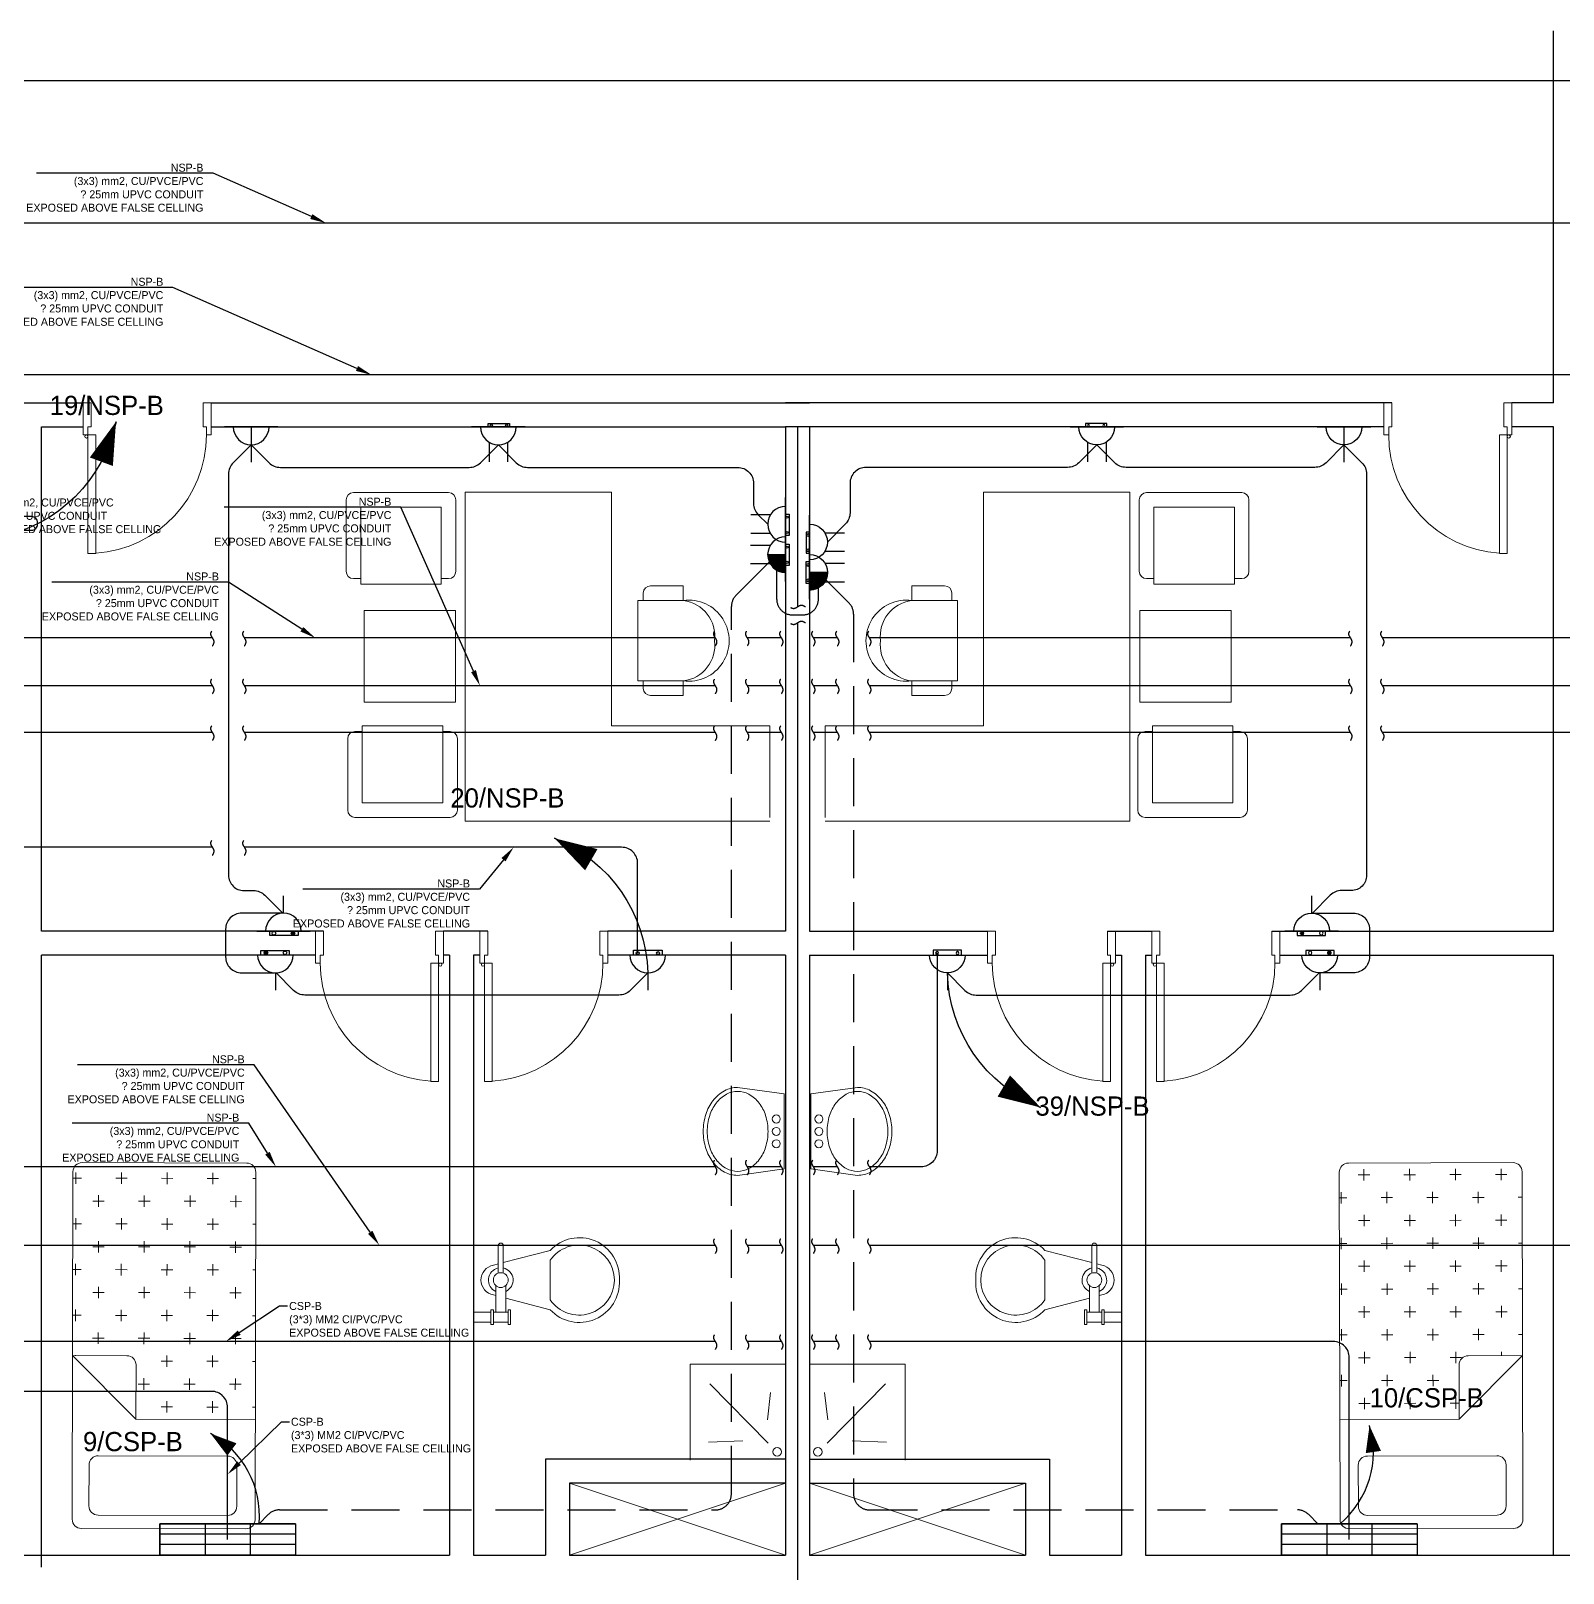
# Model space of a CAD drawing. Extents: x -1451 to 148, y -12854 to 856.
# Drawn here: x 65.41 to 74.99, y 367.76 to 377.4 of the extents above; entities that cross this region are included whole.
import ezdxf
from ezdxf import colors
from ezdxf.entities.mleader import LeaderData, LeaderLine
from ezdxf.enums import TextEntityAlignment as Align
from ezdxf.math import Vec2, Vec3

# ---------------------------------------------------------------- set-up
doc = ezdxf.new("R2010")
doc.units = 0
doc.header["$LTSCALE"] = 0.15
doc.linetypes.add('HIDDEN', pattern=[0.375, 0.25, -0.125])
doc.linetypes.add('HIDDEN-Z', pattern=[3, 2, -1])
doc.layers.get('0').update_dxf_attribs({"color": 252})
for name, color, linetype in [('0 BDH', 252, 'Continuous'), ('0 DISCON', 252, 'Continuous'), ('0 NORMAL WIRING', 252, 'Continuous'), ('0 sockets', 252, 'Continuous'), ('0 TEXTT', 4, 'Continuous'), ('0 UPS WIRING', 252, 'Continuous'), ('0 WIRING 3', 4, 'Continuous'), ('AUTOINCR', 7, 'Continuous'), ('bound', 252, 'Continuous'), ('E-SOCK', 2, 'Continuous'), ('TEXT', 3, 'Continuous'), ('WIRING', 4, 'Continuous')]:
    doc.layers.add(name, color=color, linetype=linetype)
for name, color, linetype, lineweight in [('anal', 252, 'Continuous', 20), ('DOOR', 252, 'Continuous', 20), ('FIXT', 252, 'Continuous', 9), ('FUR', 252, 'Continuous', 9), ('sofa', 252, 'Continuous', 9), ('wall', 252, 'Continuous', 30), ('WC', 252, 'Continuous', 9)]:
    doc.layers.add(name, color=color, linetype=linetype, lineweight=lineweight)
doc.styles.add('SDC-TEXT-ARB', font='sdc-arb.shx')

# ---------------------------------------------------------------- blocks, each defined once
blk = doc.blocks.new('A$C48FC3568')
at = {"layer": 'FUR'}
h = blk.add_hatch(dxfattribs=at)
h.set_pattern_fill('CROSS', color=256, scale=0.5, style=0)
h.set_pattern_definition([(0, (-34.60875, 58.23435), (0.125, -0.125), [0.0625, -0.1875]), (270, (-34.5775, 58.2656), (-0.125, -0.125), [0.0625, -0.1875])])
h.paths.add_polyline_path([(1.0549, 0.7028), (1.0549, 1), (0.05, 1, 0.414214), (0, 0.95), (0, 0.05, 0.414214), (0.05, 0), (1.402, 0), (1.402, 0.6528), (1.1049, 0.6528, -0.414214)])
for p, q in [((0, 0.95), (0, 0.05)), ((1.95, 1), (0.05, 1)), ((1.402, 0.6528), (1.0549, 1)), ((1.0549, 1), (1.0549, 0.7028)), ((2, 0.05), (2, 0.95)), ((1.6023, 0.8585), (1.6023, 0.15)), ((1.877, 0.9085), (1.6523, 0.9085)), ((1.927, 0.15), (1.927, 0.8585)), ((1.402, 0.6528), (1.1049, 0.6528)), ((1.402, 0), (1.402, 0.6528)), ((1.6523, 0.1), (1.877, 0.1)), ((0.05, 0), (1.95, 0))]:
    blk.add_line(p, q, dxfattribs=at)
for centre, start, end in [((0.05, 0.95), 90, 180), ((1.95, 0.95), 360, 90), ((1.6523, 0.8585), 90, 180), ((1.877, 0.8585), 360, 90), ((1.1049, 0.7028), 180, 270), ((1.6523, 0.15), 180, 270), ((1.877, 0.15), 270, 0), ((0.05, 0.05), 180, 270), ((1.95, 0.05), 270, 360)]:
    blk.add_arc(centre, 0.05, start, end, dxfattribs=at)
blk = doc.blocks.new('ARCH')
at = {"layer": 'anal'}
for p, q in [((70.125, 368.325), (68.775, 367.875)), ((70.125, 367.875), (68.775, 368.325)), ((70.125, 368.325), (68.775, 367.875)), ((70.125, 367.875), (68.775, 368.325)), ((70.275, 367.875), (71.625, 368.325)), ((70.275, 368.325), (71.625, 367.875)), ((70.275, 367.875), (71.625, 368.325)), ((70.275, 368.325), (71.625, 367.875))]:
    blk.add_line(p, q, dxfattribs=at)
at = {"layer": 'bound', "color": 2}
blk.add_lwpolyline([(91.9019, 377.3479), (94.4258, 377.3479), (94.4258, 312.7217), (-14.9939, 312.7217), (-14.9939, 377.0896), (94.6391, 377.0896)], dxfattribs=at)
at = {"layer": 'DOOR'}
for points in [[(65.7648, 374.875), (65.7348, 374.875), (65.7348, 375.075), (65.7848, 375.075), (65.7848, 374.925), (65.7648, 374.925)], [(66.5048, 374.875), (66.5348, 374.875), (66.5348, 375.075), (66.4848, 375.075), (66.4848, 374.925), (66.5048, 374.925)], [(73.8952, 374.875), (73.8652, 374.875), (73.8652, 375.075), (73.9152, 375.075), (73.9152, 374.925), (73.8952, 374.925)], [(74.6352, 374.875), (74.6652, 374.875), (74.6652, 375.075), (74.6152, 375.075), (74.6152, 374.925), (74.6352, 374.925)], [(65.7648, 374.875), (65.7648, 374.135), (65.8129, 374.135), (65.8129, 374.875)], [(74.6352, 374.875), (74.6352, 374.135), (74.5871, 374.135), (74.5871, 374.875)], [(67.2165, 371.575), (67.1865, 371.575), (67.1865, 371.775), (67.2365, 371.775), (67.2365, 371.625), (67.2165, 371.625)], [(67.9565, 371.575), (67.9865, 371.575), (67.9865, 371.775), (67.9365, 371.775), (67.9365, 371.625), (67.9565, 371.625)], [(68.2435, 371.575), (68.2135, 371.575), (68.2135, 371.775), (68.2635, 371.775), (68.2635, 371.625), (68.2435, 371.625)], [(68.9835, 371.575), (69.0135, 371.575), (69.0135, 371.775), (68.9635, 371.775), (68.9635, 371.625), (68.9835, 371.625)], [(71.4165, 371.575), (71.3865, 371.575), (71.3865, 371.775), (71.4365, 371.775), (71.4365, 371.625), (71.4165, 371.625)], [(72.1565, 371.575), (72.1865, 371.575), (72.1865, 371.775), (72.1365, 371.775), (72.1365, 371.625), (72.1565, 371.625)], [(72.4435, 371.575), (72.4135, 371.575), (72.4135, 371.775), (72.4635, 371.775), (72.4635, 371.625), (72.4435, 371.625)], [(73.1835, 371.575), (73.2135, 371.575), (73.2135, 371.775), (73.1635, 371.775), (73.1635, 371.625), (73.1835, 371.625)], [(67.9565, 371.575), (67.9565, 370.835), (67.9085, 370.835), (67.9085, 371.575)], [(68.2435, 371.575), (68.2435, 370.835), (68.2915, 370.835), (68.2915, 371.575)], [(72.1565, 371.575), (72.1565, 370.835), (72.1085, 370.835), (72.1085, 371.575)], [(72.4435, 371.575), (72.4435, 370.835), (72.4915, 370.835), (72.4915, 371.575)]]:
    blk.add_lwpolyline(points, close=True, dxfattribs=at)
for centre in [(65.7548, 374.865), (74.6452, 374.865), (67.9665, 371.565), (68.2335, 371.565), (72.1665, 371.565), (72.4335, 371.565)]:
    blk.add_circle(centre, 0.01, dxfattribs=at)
for centre, start, end in [((65.7648, 374.875), 273.72312, 0), ((74.6352, 374.875), 180, 266.27688), ((67.9565, 371.575), 180, 266.27688), ((68.2435, 371.575), 273.72312, 0), ((72.1565, 371.575), 180, 266.27688), ((72.4435, 371.575), 273.72312, 0)]:
    blk.add_arc(centre, 0.74, start, end, dxfattribs=at)
at = {"layer": 'FIXT'}
for p, q in [((69.8256, 370.798), (70.1165, 370.7569)), ((70.1165, 370.2891), (70.1165, 370.7569)), ((70.5744, 370.798), (70.2835, 370.7569)), ((70.2835, 370.2891), (70.2835, 370.7569)), ((69.8256, 370.248), (70.1165, 370.2891)), ((70.5744, 370.248), (70.2835, 370.2891))]:
    blk.add_line(p, q, dxfattribs=at)
for centre in [(70.0668, 370.6004), (70.3332, 370.6004), (70.0668, 370.523), (70.0668, 370.4457), (70.3332, 370.523), (70.3332, 370.4457)]:
    blk.add_circle(centre, 0.025, dxfattribs=at)
for centre, radius, start, end in [((69.8529, 370.5771), 0.2279, 118.61302, 142.7902), ((69.8529, 370.5771), 0.2029, 118.61302, 142.7902), ((69.8256, 370.6273), 0.1707, 90, 118.61302), ((69.8256, 370.6273), 0.1457, 90, 118.61302), ((69.8256, 370.6273), 0.1457, 61.38698, 90), ((69.7982, 370.5771), 0.2029, 37.2098, 61.38698), ((70.6018, 370.5771), 0.2029, 118.61302, 142.7902), ((70.5744, 370.6273), 0.1457, 90, 118.61302), ((70.5744, 370.6273), 0.1707, 61.38698, 90), ((70.5744, 370.6273), 0.1457, 61.38698, 90), ((70.5471, 370.5771), 0.2029, 37.2098, 61.38698), ((70.5471, 370.5771), 0.2279, 37.2098, 61.38698), ((69.896, 370.5444), 0.282, 142.7902, 162.54076), ((69.896, 370.5444), 0.257, 142.7902, 162.54076), ((69.7551, 370.5444), 0.257, 17.45924, 37.2098), ((70.6449, 370.5444), 0.257, 142.7902, 162.54076), ((70.504, 370.5444), 0.257, 17.45924, 37.2098), ((70.504, 370.5444), 0.282, 17.45924, 37.2098), ((69.9639, 370.523), 0.3532, 162.54076, 180), ((69.9639, 370.523), 0.3282, 162.54076, 180), ((69.6872, 370.523), 0.3282, 360, 17.45924), ((70.7128, 370.523), 0.3282, 162.54076, 180), ((70.4361, 370.523), 0.3282, 0, 17.45924), ((70.4361, 370.523), 0.3532, 360, 17.45924), ((69.9639, 370.523), 0.3532, 180, 197.45924), ((69.9639, 370.523), 0.3282, 180, 197.45924), ((69.6872, 370.523), 0.3282, 342.54076, 0), ((70.7128, 370.523), 0.3282, 180, 197.45924), ((70.4361, 370.523), 0.3282, 342.54076, 360), ((70.4361, 370.523), 0.3532, 342.54076, 0), ((69.896, 370.5017), 0.282, 197.45924, 217.2098), ((69.896, 370.5017), 0.257, 197.45924, 217.2098), ((69.7551, 370.5017), 0.257, 322.7902, 342.54076), ((70.6449, 370.5017), 0.257, 197.45924, 217.2098), ((70.504, 370.5017), 0.257, 322.7902, 342.54076), ((70.504, 370.5017), 0.282, 322.7902, 342.54076), ((69.8529, 370.469), 0.2279, 217.2098, 241.38698), ((69.8529, 370.469), 0.2029, 217.2098, 241.38698), ((69.8256, 370.4188), 0.1457, 241.38698, 270), ((69.8256, 370.4188), 0.1457, 270, 298.61302), ((69.7982, 370.469), 0.2029, 298.61302, 322.7902), ((70.6018, 370.469), 0.2029, 217.2098, 241.38698), ((70.5744, 370.4188), 0.1457, 241.38698, 270), ((70.5744, 370.4188), 0.1457, 270, 298.61302), ((70.5471, 370.469), 0.2029, 298.61302, 322.7902), ((70.5471, 370.469), 0.2279, 298.61302, 322.7902), ((69.8256, 370.4188), 0.1707, 241.38698, 270), ((70.5744, 370.4188), 0.1707, 270, 298.61302)]:
    blk.add_arc(centre, radius, start, end, dxfattribs=at)
at = {"layer": 'FUR'}
for p, q in [((67.7212, 374.5142), (67.4241, 374.5142)), ((67.7212, 374.5142), (68.0184, 374.5142)), ((68.1226, 372.4608), (68.1226, 374.518)), ((68.1226, 374.518), (69.0369, 374.518)), ((69.0369, 373.0562), (69.0369, 374.518)), ((71.3631, 373.0562), (71.3631, 374.518)), ((72.2774, 374.518), (71.3631, 374.518)), ((72.2774, 372.4608), (72.2774, 374.518)), ((72.6788, 374.5142), (72.3816, 374.5142)), ((72.6788, 374.5142), (72.9759, 374.5142)), ((67.3784, 374.4685), (67.3784, 374.0227)), ((67.4698, 374.4227), (67.4698, 373.9427)), ((67.7212, 374.4227), (67.4698, 374.4227)), ((67.7212, 374.4227), (67.9727, 374.4227)), ((67.9727, 374.4227), (67.9727, 373.9427)), ((68.0641, 374.4685), (68.0641, 374.0227)), ((72.3359, 374.4685), (72.3359, 374.0227)), ((72.6788, 374.4227), (72.4273, 374.4227)), ((72.4273, 374.4227), (72.4273, 373.9427)), ((72.6788, 374.4227), (72.9302, 374.4227)), ((72.9302, 374.4227), (72.9302, 373.9427)), ((73.0216, 374.4685), (73.0216, 374.0227)), ((67.4698, 373.977), (67.4241, 373.977)), ((67.7212, 373.9427), (67.4698, 373.9427)), ((67.7212, 373.9427), (67.9727, 373.9427)), ((67.9727, 373.977), (68.0184, 373.977)), ((72.4273, 373.977), (72.3816, 373.977)), ((72.6788, 373.9427), (72.4273, 373.9427)), ((72.6788, 373.9427), (72.9302, 373.9427)), ((72.9302, 373.977), (72.9759, 373.977)), ((69.4856, 373.8406), (69.2013, 373.8406)), ((69.2013, 373.5892), (69.2013, 373.8406)), ((69.2355, 373.8406), (69.2355, 373.8863)), ((69.4856, 373.932), (69.2813, 373.932)), ((69.4856, 373.932), (69.4856, 373.8406)), ((70.9144, 373.932), (70.9144, 373.8406)), ((70.9144, 373.932), (71.1187, 373.932)), ((70.9144, 373.8406), (71.1987, 373.8406)), ((71.1645, 373.8406), (71.1645, 373.8863)), ((71.1987, 373.5892), (71.1987, 373.8406)), ((67.4902, 373.7774), (67.4902, 373.206)), ((67.4902, 373.7774), (68.0616, 373.7774)), ((68.0616, 373.7774), (68.0616, 373.206)), ((72.3384, 373.7774), (72.3384, 373.206)), ((72.9098, 373.7774), (72.3384, 373.7774)), ((72.9098, 373.7774), (72.9098, 373.206)), ((69.2013, 373.5892), (69.2013, 373.3377)), ((71.1987, 373.5892), (71.1987, 373.3377)), ((69.4856, 373.3377), (69.2013, 373.3377)), ((69.2355, 373.3377), (69.2355, 373.292)), ((69.4856, 373.3377), (69.4856, 373.2463)), ((70.9144, 373.3377), (71.1987, 373.3377)), ((70.9144, 373.3377), (70.9144, 373.2463)), ((71.1645, 373.3377), (71.1645, 373.292)), ((67.4902, 373.206), (68.0616, 373.206)), ((69.4856, 373.2463), (69.2813, 373.2463)), ((70.9144, 373.2463), (71.1187, 373.2463)), ((72.9098, 373.206), (72.3384, 373.206)), ((67.388, 372.5305), (67.388, 372.9762)), ((67.4794, 373.0219), (67.4337, 373.0219)), ((67.7308, 373.0562), (67.4794, 373.0562)), ((67.4794, 372.5762), (67.4794, 373.0562)), ((67.7308, 373.0562), (67.9823, 373.0562)), ((67.9823, 372.5762), (67.9823, 373.0562)), ((67.9823, 373.0219), (68.028, 373.0219)), ((68.0737, 372.5305), (68.0737, 372.9762)), ((69.0369, 373.0562), (70.0272, 373.0562)), ((70.0272, 372.4847), (70.0272, 373.0562)), ((71.3631, 373.0562), (70.3728, 373.0562)), ((70.3728, 372.4847), (70.3728, 373.0562)), ((72.3263, 372.5305), (72.3263, 372.9762)), ((72.4177, 373.0219), (72.372, 373.0219)), ((72.6692, 373.0562), (72.4177, 373.0562)), ((72.4177, 372.5762), (72.4177, 373.0562)), ((72.6692, 373.0562), (72.9206, 373.0562)), ((72.9206, 372.5762), (72.9206, 373.0562)), ((72.9206, 373.0219), (72.9663, 373.0219)), ((73.012, 372.5305), (73.012, 372.9762)), ((67.7308, 372.5762), (67.4794, 372.5762)), ((67.7308, 372.5762), (67.9823, 372.5762)), ((72.6692, 372.5762), (72.4177, 372.5762)), ((72.6692, 372.5762), (72.9206, 372.5762)), ((67.7308, 372.4847), (67.4337, 372.4847)), ((67.7308, 372.4847), (68.028, 372.4847)), ((70.0272, 372.4608), (68.1226, 372.4608)), ((70.3728, 372.4608), (72.2774, 372.4608)), ((72.6692, 372.4847), (72.372, 372.4847)), ((72.6692, 372.4847), (72.9663, 372.4847))]:
    blk.add_line(p, q, dxfattribs=at)
for centre, radius, start, end in [((67.4241, 374.4685), 0.0457, 90, 180), ((68.0184, 374.4685), 0.0457, 0, 90), ((72.3816, 374.4685), 0.0457, 90, 180), ((72.9759, 374.4685), 0.0457, 360, 90), ((67.4241, 374.0227), 0.0457, 180, 270), ((68.0184, 374.0227), 0.0457, 270, 0), ((72.3816, 374.0227), 0.0457, 180, 270), ((72.9759, 374.0227), 0.0457, 270, 360), ((69.2813, 373.8863), 0.0457, 90, 180), ((69.519, 373.5892), 0.2536, 262.43339, 97.56661), ((69.4577, 373.6171), 0.2253, 352.88231, 82.88231), ((70.881, 373.5892), 0.2536, 82.43339, 277.56661), ((70.9423, 373.6171), 0.2253, 97.11769, 187.11769), ((71.1187, 373.8863), 0.0457, 360, 90), ((69.4577, 373.5612), 0.2253, 277.11769, 7.11769), ((70.9423, 373.5612), 0.2253, 172.88231, 262.88231), ((69.2813, 373.292), 0.0457, 180, 270), ((71.1187, 373.292), 0.0457, 270, 360), ((67.4337, 372.9762), 0.0457, 90, 180), ((68.028, 372.9762), 0.0457, 360, 90), ((72.372, 372.9762), 0.0457, 90, 180), ((72.9663, 372.9762), 0.0457, 0, 90), ((67.4337, 372.5305), 0.0457, 180, 270), ((68.028, 372.5305), 0.0457, 270, 360), ((72.372, 372.5305), 0.0457, 180, 270), ((72.9663, 372.5305), 0.0457, 270, 0)]:
    blk.add_arc(centre, radius, start, end, dxfattribs=at)
at = {"layer": 'sofa'}
for p, q in [((69.5284, 369.0689), (70.1268, 369.0689)), ((69.5284, 368.4689), (69.5284, 369.0689)), ((70.8716, 369.0689), (70.2732, 369.0689)), ((70.8716, 368.4689), (70.8716, 369.0689)), ((70.0156, 368.574), (69.6512, 368.9459)), ((70.3844, 368.574), (70.7488, 368.9459)), ((70.0117, 368.7197), (70.0309, 368.8922)), ((70.3883, 368.7197), (70.3691, 368.8922)), ((69.6435, 368.5817), (69.8583, 368.5893)), ((70.7565, 368.5817), (70.5417, 368.5893))]:
    blk.add_line(p, q, dxfattribs=at)
for centre in [(70.0731, 368.5203), (70.3269, 368.5203)]:
    blk.add_circle(centre, 0.0268, dxfattribs=at)
at = {"layer": 'wall'}
for p, q in [((74.925, 375.075), (74.925, 377.4)), ((65.325, 375.075), (65.7348, 375.075)), ((66.5348, 375.075), (70.275, 375.075)), ((73.9152, 375.075), (70.125, 375.075)), ((74.925, 375.075), (74.6652, 375.075)), ((65.475, 374.925), (65.7348, 374.925)), ((65.475, 371.775), (65.475, 374.925)), ((66.5348, 374.925), (70.125, 374.925)), ((70.125, 374.925), (70.125, 371.775)), ((70.125, 374.925), (70.125, 371.775)), ((70.275, 374.925), (70.275, 371.775)), ((70.275, 374.925), (70.275, 371.775)), ((73.8652, 374.925), (70.275, 374.925)), ((74.925, 374.925), (74.6652, 374.925)), ((74.925, 371.775), (74.925, 374.925)), ((67.2365, 371.775), (65.475, 371.775)), ((68.2635, 371.775), (67.9865, 371.775)), ((70.125, 371.775), (69.0135, 371.775)), ((70.275, 371.775), (71.3865, 371.775)), ((72.1365, 371.775), (72.4135, 371.775)), ((73.1635, 371.775), (74.925, 371.775)), ((67.1865, 371.625), (65.475, 371.625)), ((65.475, 367.8), (65.475, 371.625)), ((68.025, 371.625), (67.9865, 371.625)), ((68.025, 371.625), (68.025, 367.875)), ((68.2135, 371.625), (68.175, 371.625)), ((68.175, 371.625), (68.175, 367.875)), ((70.125, 371.625), (69.0135, 371.625)), ((69.5835, 371.625), (69.5635, 371.625)), ((70.125, 371.625), (70.125, 368.475)), ((70.125, 371.625), (70.125, 367.875)), ((70.275, 371.625), (70.275, 368.475)), ((70.275, 371.625), (71.3865, 371.625)), ((70.275, 371.625), (70.275, 367.875)), ((70.8165, 371.625), (70.8365, 371.625)), ((72.1865, 371.625), (72.225, 371.625)), ((72.225, 371.625), (72.225, 367.875)), ((72.375, 371.625), (72.4135, 371.625)), ((72.375, 371.625), (72.375, 367.875)), ((73.2135, 371.625), (74.925, 371.625)), ((74.925, 367.875), (74.925, 371.625)), ((70.125, 368.475), (68.625, 368.475)), ((68.625, 368.475), (68.625, 367.875)), ((70.275, 368.475), (71.775, 368.475)), ((71.775, 368.475), (71.775, 367.875)), ((70.125, 368.325), (68.775, 368.325)), ((68.775, 368.325), (68.775, 367.875)), ((70.125, 368.325), (70.125, 367.875)), ((70.275, 368.325), (71.625, 368.325)), ((71.625, 368.325), (71.625, 367.875)), ((65.25, 367.875), (68.025, 367.875)), ((68.175, 367.875), (68.625, 367.875)), ((68.775, 367.875), (70.125, 367.875)), ((70.275, 367.875), (71.625, 367.875)), ((71.775, 367.875), (72.225, 367.875)), ((72.375, 367.875), (77.35, 367.875))]:
    blk.add_line(p, q, dxfattribs=at)
at = {"layer": 'WC'}
for p, q in [((68.3294, 369.6371), (68.3294, 369.81)), ((68.3603, 369.81), (68.3603, 369.6371)), ((72.0397, 369.81), (72.0397, 369.6371)), ((72.0706, 369.6371), (72.0706, 369.81)), ((68.2985, 369.6865), (68.3297, 369.6946)), ((68.3606, 369.7027), (68.6538, 369.7792)), ((68.6538, 369.7174), (68.6538, 369.4703)), ((72.0394, 369.7027), (71.7462, 369.7792)), ((71.7462, 369.7174), (71.7462, 369.4703)), ((72.1015, 369.6865), (72.0703, 369.6946)), ((68.314, 369.5597), (68.314, 369.3931)), ((68.3758, 369.3931), (68.3758, 369.5593)), ((72.0242, 369.3931), (72.0242, 369.5593)), ((72.086, 369.5597), (72.086, 369.3931)), ((68.2831, 369.4085), (68.2985, 369.4085)), ((68.2831, 369.3158), (68.2831, 369.4085)), ((68.2985, 369.5012), (68.3144, 369.497)), ((68.2985, 369.4085), (68.2985, 369.3158)), ((68.3756, 369.4811), (68.6538, 369.4085)), ((68.3912, 369.3158), (68.3912, 369.4085)), ((68.3912, 369.4085), (68.4067, 369.4085)), ((68.4067, 369.4085), (68.4067, 369.3158)), ((72.0244, 369.4811), (71.7462, 369.4085)), ((72.0088, 369.4085), (71.9933, 369.4085)), ((71.9933, 369.4085), (71.9933, 369.3158)), ((72.0088, 369.3158), (72.0088, 369.4085)), ((72.1015, 369.5012), (72.0856, 369.497)), ((72.1015, 369.4085), (72.1015, 369.3158)), ((72.1169, 369.4085), (72.1015, 369.4085)), ((72.1169, 369.3158), (72.1169, 369.4085)), ((68.175, 369.3931), (68.2831, 369.3931)), ((68.2831, 369.3313), (68.175, 369.3313)), ((68.2985, 369.3158), (68.2831, 369.3158)), ((68.2985, 369.3931), (68.3912, 369.3931)), ((68.3912, 369.3313), (68.2985, 369.3313)), ((68.4067, 369.3158), (68.3912, 369.3158)), ((71.9933, 369.3158), (72.0088, 369.3158)), ((72.1015, 369.3931), (72.0088, 369.3931)), ((72.0088, 369.3313), (72.1015, 369.3313)), ((72.1015, 369.3158), (72.1169, 369.3158)), ((72.225, 369.3931), (72.1169, 369.3931)), ((72.1169, 369.3313), (72.225, 369.3313))]:
    blk.add_line(p, q, dxfattribs=at)
for centre in [(68.3449, 369.5938), (72.0551, 369.5938)]:
    blk.add_circle(centre, 0.0463, dxfattribs=at)
for centre, radius, start, end in [((68.3449, 369.81), 0.0154, 360, 180), ((68.8366, 369.6086), 0.25, 356.62, 136.9828), ((68.8352, 369.5927), 0.2201, 0.3, 145.4946), ((71.5634, 369.6086), 0.25, 43.0172, 183.38), ((71.5648, 369.5927), 0.2201, 34.5054, 179.7), ((72.0551, 369.81), 0.0154, 0, 180), ((68.3155, 369.5938), 0.0942, 100.3889, 259.61114), ((68.3449, 369.5938), 0.0772, 101.423, 247.14953), ((68.3449, 369.5938), 0.0772, 293.4137, 78.1237), ((72.0551, 369.5938), 0.0772, 101.8763, 246.5863), ((72.0551, 369.5938), 0.0772, 292.85047, 78.577), ((72.0845, 369.5938), 0.0942, 280.38886, 79.6111), ((68.8366, 369.5791), 0.25, 223.01722, 3.38), ((68.8352, 369.595), 0.2201, 214.50543, 359.7), ((71.5634, 369.5791), 0.25, 176.62, 316.98278), ((71.5648, 369.595), 0.2201, 180.3, 325.49457)]:
    blk.add_arc(centre, radius, start, end, dxfattribs=at)
at = {"layer": 'FUR', "extrusion": (0, 0, -1), "xscale": 1.142857142856969, "yscale": 1.142857142856969, "zscale": -1.142857142857, "rotation": 270.1259017659578}
blk.add_blockref('A$C48FC3568', (-66.8139, 370.3252), dxfattribs=at)
at = {"layer": 'FUR', "xscale": 1.142857142856969, "yscale": 1.142857142856969, "zscale": 1.142857142856969, "rotation": 270.1259017659578}
blk.add_blockref('A$C48FC3568', (73.5861, 370.3252), dxfattribs=at)
blk = doc.blocks.new('*U293')
at = {"linetype": 'ByBlock'}
h = blk.add_hatch(dxfattribs=at)
h.set_pattern_fill('ANGLE', color=2)
h.set_pattern_definition([(0, (-301.6926, 2.516), (0, 6.985), [5.08, -1.905]), (90, (-301.6926, 2.516), (-6.985, 4e-16), [5.08, -1.905])])
h.paths.add_polyline_path([(87, -25, 1), (127, -25, 1)])
at = {"color": 6, "linetype": 'ByBlock'}
blk.add_lwpolyline([(-154, 0), (164, 0), (164, -52), (-154, -52)], close=True, dxfattribs=at)
for centre in [(-107, -25), (107, -25)]:
    blk.add_circle(centre, 20.1, dxfattribs=at)
at = {"layer": 'E-SOCK'}
for p, q in [((0, 200), (0, 395)), ((-300, 0), (300, 0))]:
    blk.add_line(p, q, dxfattribs=at)
blk.add_arc((0, 0), 200, 0, 180, dxfattribs=at)
blk = doc.blocks.new('s')
at = {"layer": '0 BDH', "linetype": 'ByBlock'}
h = blk.add_hatch(dxfattribs=at)
h.set_pattern_fill('ANGLE', color=2)
h.set_pattern_definition([(0, (-147.759, -393.318), (0, 6.985), [5.08, -1.905]), (90, (-147.759, -393.318), (-6.985, 4e-16), [5.08, -1.905])])
h.paths.add_polyline_path([(0.0729, 0.0022, 1), (0.0545, 0.0022, 1)])
at = {"layer": '0 BDH', "color": 6, "linetype": 'ByBlock'}
blk.add_lwpolyline([(-0.0887, 0.015), (0.0887, 0.015), (0.0887, -0.015), (-0.0887, -0.015)], close=True, dxfattribs=at)
for centre in [(-0.0637, 0.0022), (0.0637, 0.0022)]:
    blk.add_circle(centre, 0.00918, dxfattribs=at)
blk = doc.blocks.new('WATHERPROOF SOCKER S.PH')
at = {"layer": 'E-SOCK', "color": 6}
for p, q in [((0, 0.1114), (0, 0.2201)), ((-0.1671, 0), (0.1671, 0))]:
    blk.add_line(p, q, dxfattribs=at)
blk.add_arc((0, 0), 0.1114, 0, 180, dxfattribs=at)
at = {"layer": '0 BDH', "color": 6, "linetype": 'ByBlock'}
blk.add_blockref('s', (-0.0007, -0.0144), dxfattribs=at)
blk = doc.blocks.new('*U278')
at = {"layer": 'E-SOCK'}
for p, q in [((-0.077, -0.021), (-0.077, 0.142)), ((0.077, -0.021), (0.077, 0.142)), ((-0.223, -0.149), (0.223, -0.149))]:
    blk.add_line(p, q, dxfattribs=at)
blk.add_arc((0, -0.149), 0.149, 0, 180, dxfattribs=at)
at = {"layer": '0 BDH', "color": 6, "linetype": 'ByBlock'}
blk.add_blockref('s', (-0.005, -0.163), dxfattribs=at)
blk = doc.blocks.new('*U282')
at = {"layer": 'E-SOCK'}
h = blk.add_hatch(color=256, dxfattribs=at)
h.dxf.hatch_style = 1
h.paths.add_polyline_path([(0, 0.074, 0.414214), (-0.149, -0.074), (0, -0.074)])
for p, q in [((-0.077, 0.053), (-0.077, 0.217)), ((0.077, 0.053), (0.077, 0.217)), ((-0.223, -0.074), (0.223, -0.074))]:
    blk.add_line(p, q, dxfattribs=at)
blk.add_lwpolyline([(0, 0.074), (0, -0.074)], dxfattribs=at)
blk.add_arc((0, -0.074), 0.149, 0, 180, dxfattribs=at)
at = {"layer": '0 BDH', "color": 6, "linetype": 'ByBlock'}
blk.add_blockref('s', (-0.001, -0.089), dxfattribs=at)
blk = doc.blocks.new('BHU')
at = {"layer": '0 UPS WIRING', "linetype": 'ByBlock'}
h = blk.add_hatch(dxfattribs=at)
h.set_pattern_fill('ANGLE', color=2)
h.set_pattern_definition([(0, (-191.761, -360.1), (0, 6.985), [5.08, -1.905]), (90, (-191.761, -360.1), (-6.985, 4e-16), [5.08, -1.905])])
h.paths.add_polyline_path([(-0.4237, 0), (-0.4237, -0.0656), (-0.1412, -0.0656), (-0.1412, 0)])
h.paths.add_polyline_path([(0.1412, 0), (0.1412, -0.0656), (0.4237, -0.0656), (0.4237, 0)])
h.paths.add_polyline_path([(-0.1412, -0.1311), (-0.1412, -0.1967), (0.1412, -0.1967), (0.1412, -0.1311)])
at = {"layer": '0 UPS WIRING', "color": 2, "linetype": 'ByBlock'}
for p, q in [((-0.4237, -0.1967), (-0.4237, 0)), ((-0.1412, -0.1967), (-0.1412, 0)), ((0.1412, -0.1967), (0.1412, 0)), ((0.4237, -0.1967), (0.4237, 0)), ((-0.4237, 0), (0.4237, 0)), ((-0.4237, -0.0656), (0.4237, -0.0656)), ((-0.4237, -0.1311), (0.4237, -0.1311)), ((-0.4237, -0.1967), (0.4237, -0.1967))]:
    blk.add_line(p, q, dxfattribs=at)
blk.add_lwpolyline([(-0.4237, 0), (0.4237, 0), (0.4237, -0.1967), (-0.4237, -0.1967)], close=True, dxfattribs=at)
blk = doc.blocks.new('*U64')
at = {"transparency": 33554687}
blk.add_line((-558.4, 70.7), (-626.2, 129.6), dxfattribs=at)
blk.add_lwpolyline([(-626.2, 129.6, 0, 96, 0), (-492.9, 30.1, 96, 96, 0)], format="xyseb", dxfattribs=at)
at = {"ltscale": 0.2, "transparency": 33554687}
blk.add_arc((-214.3, 542.2), 583, 225.05092, 291.56782, dxfattribs=at)
blk = doc.blocks.new('N')
at = {"layer": 'TEXT', "transparency": 33554687, "xscale": -0.0016, "yscale": 0.0016, "zscale": 0.0016, "rotation": 68.01807446485657}
blk.add_blockref('*U64', (0, 0), dxfattribs=at)
blk = doc.blocks.new('EMERGENCY SINGLE SOCKET 16A-250V')
at = {"layer": 'E-SOCK'}
for p, q in [((0, 0, 0), (0, 293, 0)), ((-223, 0, 0), (223, 0, 0))]:
    blk.add_line(p, q, dxfattribs=at)
blk.add_arc((0, 0, 0), 149, 0, 180, dxfattribs=at)
blk = doc.blocks.new('endtick', base_point=(-3267.27, -69559.4))
at = {"layer": 'WIRING', "color": 2, "linetype": 'HIDDEN'}
blk.add_spline([(-3267.27, -69509.4), (-3276.985, -69534.4), (-3267.27, -69559.4), (-3256.425, -69584.4), (-3267.27, -69609.4)], degree=3, dxfattribs=at)
blk = doc.blocks.new('U')
at = {"color": 2, "transparency": 33554687}
blk.add_line((0.2034, 0.5248), (0.1838, 0.6124), dxfattribs=at)
blk.add_lwpolyline([(0.1838, 0.6124, 0, 0.096, 0), (0.2079, 0.4479, 0.096, 0.096, 0)], format="xyseb", dxfattribs=at)
at = {"color": 2, "ltscale": 0.2, "transparency": 33554687}
blk.add_arc((-0.375, 0.4464), 0.583, 310.035, 16.55191, dxfattribs=at)

msp = doc.modelspace()

# ---------------------------------------------------------------- linework, layer by layer
at = {"layer": '0 NORMAL WIRING', "color": 3}
for points in [[(66.7848, 374.8136), (66.6727, 374.7015, 0.198912), (66.6434, 374.6308), (66.6434, 372.1234, 0.414214), (66.7391, 372.0277), (66.7994, 372.0277, -0.198912), (66.8701, 371.9984), (66.9822, 371.8863)], [(66.7848, 374.8136), (66.897, 374.7015, 0.198912), (66.9677, 374.6722), (68.1471, 374.6722, 0.198912), (68.2178, 374.7015), (68.3299, 374.8136)], [(68.3299, 374.8136), (68.442, 374.7015, 0.198912), (68.5128, 374.6722), (69.825, 374.6722, -0.414214), (69.925, 374.5722), (69.925, 374.447, 0.198912), (69.9543, 374.3763), (70.0136, 374.3169)], [(72.0701, 374.8136), (71.958, 374.7015, -0.198912), (71.8872, 374.6722), (70.6278, 374.6722, 0.414214), (70.5278, 374.5722), (70.5278, 374.3884, -0.198912), (70.4985, 374.3177), (70.3864, 374.2056)], [(73.6152, 374.8136), (73.503, 374.7015, -0.198912), (73.4323, 374.6722), (72.2529, 374.6722, -0.198912), (72.1822, 374.7015), (72.0701, 374.8136)], [(73.6152, 374.8136), (73.7273, 374.7015, -0.198912), (73.7566, 374.6308), (73.7566, 372.1234, -0.414214), (73.6609, 372.0277), (73.6006, 372.0277, 0.198912), (73.5299, 371.9984), (73.4178, 371.8863)], [(66.9822, 371.8863), (66.725, 371.8863, 0.414214), (66.625, 371.7863), (66.625, 371.6137, 0.414214), (66.725, 371.5137), (66.9315, 371.5137)], [(73.4178, 371.8863), (73.675, 371.8863, -0.414214), (73.775, 371.7863), (73.775, 371.6137, -0.414214), (73.675, 371.5137), (73.4685, 371.5137)], [(69.2635, 371.5136), (69.1541, 371.4043, -0.198912), (69.0834, 371.375), (67.1209, 371.375, -0.198912), (67.0502, 371.4043), (66.9408, 371.5137)], [(71.1365, 371.5136), (71.2459, 371.4043, 0.198912), (71.3166, 371.375), (73.2791, 371.375, 0.198912), (73.3498, 371.4043), (73.4592, 371.5137)]]:
    msp.add_lwpolyline(points, format="xyb", dxfattribs=at)
at = {"layer": '0 NORMAL WIRING', "color": 2, "linetype": 'HIDDEN-Z'}
msp.add_lwpolyline([(70.0693, 374.0309), (70.0693, 373.85, 0.414214), (70.1693, 373.75), (70.2307, 373.75, 0.414214), (70.3307, 373.85), (70.3307, 373.9195)], format="xyb", dxfattribs=at)
at = {"layer": '0 sockets', "color": 1, "linetype": 'ByBlock'}
for points in [[(77.6277, 376.199), (63.2366, 376.199)], [(66.5434, 373.6064), (65.1736, 373.6064)], [(69.6865, 373.6064), (66.7434, 373.6064)], [(70.1, 373.6064), (69.8865, 373.6064)], [(70.45, 373.6064), (70.3, 373.6064)], [(73.6566, 373.6064), (70.65, 373.6064)], [(75.2985, 373.6064), (73.8566, 373.6064)], [(66.5434, 373.3077), (65.1735, 373.3077)], [(69.6865, 373.3077), (66.7434, 373.3077)], [(70.1, 373.3077), (69.8865, 373.3077)], [(70.45, 373.3077), (70.3, 373.3077)], [(73.6566, 373.3077), (70.65, 373.3077)], [(75.2985, 373.3077), (73.8566, 373.3077)], [(66.5434, 372.2983), (65.1737, 372.2983)], [(69.6865, 370.3014), (65.1737, 370.3014)], [(70.1, 370.3014), (69.8865, 370.3014)], [(70.45, 370.3014), (70.3, 370.3014)], [(69.6865, 369.8105), (65.1737, 369.8105)], [(70.1, 369.8105), (69.8865, 369.8105)], [(70.45, 369.8105), (70.3, 369.8105)], [(75.2985, 369.8105), (70.65, 369.8105)]]:
    msp.add_lwpolyline(points, dxfattribs=at)
for points in [[(78.2928, 375.25), (63.4366, 375.25, 0.414214), (63.3366, 375.15), (63.3366, 375.068)], [(65.341, 374.2799), (65.4129, 374.2799, 0.414214), (65.45, 374.3169), (65.45, 374.3277, 0.414214), (65.4129, 374.3647), (63.3366, 374.3647)], [(69.2005, 371.6372), (69.2005, 372.1983, 0.414214), (69.1005, 372.2983), (66.7434, 372.2983)], [(71.0722, 371.6372), (71.0722, 370.4014, -0.414214), (70.9722, 370.3014), (70.65, 370.3014)]]:
    msp.add_lwpolyline(points, format="xyb", dxfattribs=at)
at = {"layer": '0 sockets', "color": 3}
for points in [[(70.275, 374.925), (70.125, 374.925)], [(70.2, 374.925), (70.2, 373.8)], [(70.2, 373.7), (70.2, 367.2)]]:
    msp.add_lwpolyline(points, dxfattribs=at)
at = {"layer": '0 sockets', "color": 6, "linetype": 'ByBlock'}
for points in [[(66.5434, 373.0154), (65.1734, 373.0154)], [(69.6865, 373.0154), (66.7434, 373.0154)], [(70.1, 373.0154), (69.8865, 373.0154)], [(70.45, 373.0154), (70.3, 373.0154)], [(73.6566, 373.0154), (70.65, 373.0154)], [(75.2985, 373.0154), (73.8566, 373.0154)], [(69.6865, 369.2101), (65.1737, 369.2101)], [(70.1, 369.2101), (69.8865, 369.2101)], [(70.45, 369.2101), (70.3, 369.2101)]]:
    msp.add_lwpolyline(points, dxfattribs=at)
for points in [[(73.6486, 367.9734), (73.6486, 369.1101, 0.414214), (73.5486, 369.2101), (70.65, 369.2101)], [(66.6375, 367.9734), (66.6375, 368.7986, 0.414214), (66.5375, 368.8986), (65.1737, 368.8986)]]:
    msp.add_lwpolyline(points, format="xyb", dxfattribs=at)
at = {"layer": '0 UPS WIRING', "color": 2, "linetype": 'HIDDEN-Z'}
for points in [[(66.8342, 368.0717), (66.8911, 368.1285, -0.198912), (66.9618, 368.1578), (69.6865, 368.1578, 0.414214), (69.7865, 368.2578), (69.7865, 373.8027, -0.198912), (69.8158, 373.8734), (70.0237, 374.0814)], [(70.3763, 373.97), (70.5207, 373.8255, -0.198912), (70.55, 373.7548), (70.55, 368.2578, 0.414214), (70.65, 368.1578), (73.3244, 368.1578, -0.198912), (73.3951, 368.1285), (73.4519, 368.0717)]]:
    msp.add_lwpolyline(points, format="xyb", dxfattribs=at)
for points in [[(66.6375, 367.875), (66.6375, 367.875)], [(73.6486, 367.875), (73.6486, 367.875)]]:
    msp.add_lwpolyline(points, dxfattribs=at)

# ---------------------------------------------------------------- block references
at = {"layer": '0 BDH', "color": 6, "linetype": 'ByBlock'}
for name, p, rotation in [('N', (65.2136, 374.237), 325.0484119385241), ('N', (69.2635, 371.5136), 44.99999999999257), ('N', (71.1365, 371.5136), 225.0000000000055), ('U', (66.8342, 368.0717), 44.99999999999999)]:
    msp.add_blockref(name, p, dxfattribs=dict(at, rotation=rotation))
msp.add_blockref('U', (73.591, 368.0717), dxfattribs=at)
at = {"layer": '0 BDH', "color": 2, "linetype": 'ByBlock', "rotation": 180}
for p in [(66.6375, 367.875), (73.6486, 367.875)]:
    msp.add_blockref('BHU', p, dxfattribs=at)
at = {"layer": '0 DISCON', "color": 6, "linetype": 'ByBlock', "xscale": 0.001, "yscale": 0.001, "zscale": 0.001, "rotation": 270}
for p in [(70.2, 373.8), (70.2, 373.7)]:
    msp.add_blockref('endtick', p, dxfattribs=at)
at = {"layer": '0 sockets', "color": 3}
msp.add_blockref('ARCH', (0, 0), dxfattribs=at)
for name, p, xscale, yscale, zscale, rotation in [('EMERGENCY SINGLE SOCKET 16A-250V', (66.7848, 374.925), 0.00075, 0.00075, 0.00075, 180), ('*U278', (68.3299, 374.8136), 0.75, 0.75, 0.75, 180), ('*U278', (72.0701, 374.8136), -0.75, 0.75, 0.75, 180), ('EMERGENCY SINGLE SOCKET 16A-250V', (73.6152, 374.925), -0.00075, 0.00075, -0.00075, 180), ('*U278', (70.0136, 374.3169), 0.75, 0.75, 0.75, 90), ('*U278', (70.3864, 374.2056), -0.75, 0.75, 0.75, 270), ('*U282', (70.0693, 374.1269), 0.75, 0.75, 0.75, 90), ('*U282', (70.3307, 374.0156), -0.75, 0.75, 0.75, 270), ('*U293', (66.9365, 371.625), 0.0005570000000000001, 0.0005570000000000001, 0.0005570000000000001, 180), ('*U293', (73.4635, 371.625), -0.0005570000000000001, 0.0005570000000000001, 0.0005570000000000001, 180)]:
    msp.add_blockref(name, p, dxfattribs=dict(at, xscale=xscale, yscale=yscale, zscale=zscale, rotation=rotation))
at = {"layer": '0 sockets', "color": 3, "yscale": 0.0005570000000000001, "zscale": 0.0005570000000000001}
for p, xscale in [((66.9865, 371.775), 0.0005570000000000001), ((73.4135, 371.775), -0.0005570000000000001)]:
    msp.add_blockref('*U293', p, dxfattribs=dict(at, xscale=xscale))
at = {"layer": '0 sockets', "color": 3, "rotation": 180}
msp.add_blockref('WATHERPROOF SOCKER S.PH', (69.2635, 371.625), dxfattribs=at)
at = {"layer": '0 sockets', "color": 3, "xscale": -1, "rotation": 180}
msp.add_blockref('WATHERPROOF SOCKER S.PH', (71.1365, 371.625), dxfattribs=at)
at = {"layer": '0 WIRING 3', "color": 6, "linetype": 'ByBlock', "xscale": 0.001, "yscale": 0.001, "zscale": 0.001}
for p, rotation in [((66.5434, 373.6064), 180), ((66.7434, 373.6064), 180), ((69.6865, 373.6064), 180), ((69.8865, 373.6064), 180), ((70.1, 373.6064), 180), ((70.3, 373.6064), 180), ((70.45, 373.6064), 180), ((70.65, 373.6064), 180), ((73.6566, 373.6064), 180), ((73.8566, 373.6064), 180), ((66.5434, 373.3077), 180), ((66.7434, 373.3077), 180), ((69.6865, 373.3077), 180), ((69.8865, 373.3077), 180), ((70.1, 373.3077), 179.9999999999995), ((70.3, 373.3077), 180), ((70.45, 373.3077), 180), ((70.65, 373.3077), 180), ((73.6566, 373.3077), 179.9999999999997), ((73.8566, 373.3077), 180), ((66.5434, 373.0154), 180), ((66.7434, 373.0154), 180), ((69.6865, 373.0154), 180), ((69.8865, 373.0154), 180), ((70.1, 373.0154), 180), ((70.3, 373.0154), 180), ((70.45, 373.0154), 180), ((70.65, 373.0154), 180), ((73.6566, 373.0154), 180), ((73.8566, 373.0154), 180), ((66.5434, 372.2983), 180), ((66.7434, 372.2983), 180.0000000000013), ((69.6865, 370.3014), 179.9999999999993), ((69.8865, 370.3014), 180), ((70.1, 370.3014), 179.9999999999995), ((70.3, 370.3014), 180), ((70.45, 370.3014), 180), ((70.65, 370.3014), 180), ((69.6865, 369.8105), 180), ((69.8865, 369.8105), 180), ((70.1, 369.8105), 180), ((70.3, 369.8105), 180), ((70.45, 369.8105), 180), ((70.65, 369.8105), 180), ((69.6865, 369.2101), 179.9999999999993), ((69.8865, 369.2101), 180), ((70.1, 369.2101), 180), ((70.3, 369.2101), 180), ((70.45, 369.2101), 179.9999999999995), ((70.65, 369.2101), 180)]:
    msp.add_blockref('endtick', p, dxfattribs=dict(at, rotation=rotation))

# ---------------------------------------------------------------- texts
at = {"layer": '0 BDH', "color": 6, "linetype": 'ByBlock', "style": 'SDC-TEXT-ARB'}
for s, p in [('10/CSP-B', (74.1323, 368.8582)), ('9/CSP-B', (66.0456, 368.5847))]:
    msp.add_text(s, height=0.12, dxfattribs=at).set_placement(p, align=Align.MIDDLE_CENTER)
at = {"layer": 'AUTOINCR', "color": 1, "linetype": 'ByBlock'}
for s, p in [('19/NSP-B', (65.5255, 374.9637)), ('20/NSP-B', (68.0296, 372.5106)), ('39/NSP-B', (71.6867, 370.5851))]:
    msp.add_text(s, height=0.12, dxfattribs=at).set_placement(p, align=Align.BOTTOM_LEFT)

# ---------------------------------------------------------------- leaders
at = {"layer": '0 TEXTT', "color": 1, "linetype": 'ByBlock'}
ml = msp.add_multileader_mtext('Standard', dxfattribs=at)
ml.set_content('NSP-B \\P(3x3) mm2, CU/PVCE/PVC\\P? 25mm UPVC CONDUIT\\PEXPOSED ABOVE FALSE CELLING', color=6)
ml.set_leader_properties(color=4)
ml.build(insert=Vec2(0, 0))
ml.multileader.update_dxf_attribs({"text_right_attachment_type": 6, "dogleg_length": 0.05, "arrow_head_size": 0.1})
ctx = ml.context
ctx.base_point, ctx.char_height, ctx.arrow_head_size, ctx.landing_gap_size = Vec3(65.1431, 376.545), 0.05, 0.1, 0.01
ctx.right_attachment, ctx.text_align_type = 6, 2
notes = []
notes.append((ctx, [(0, (1, 1, 0), (66.5464, 376.51), (-1, 0), 0.05, [(0, [(67.2524, 376.199)], 0, [])])]))
ctx.mtext.insert, ctx.mtext.width, ctx.mtext.alignment, ctx.mtext.flow_direction = Vec3(66.4864, 376.57), 6.216, 3, 5
ml = msp.add_multileader_mtext('Standard', dxfattribs=at)
ml.set_content('NSP-B \\P(3x3) mm2, CU/PVCE/PVC\\P? 25mm UPVC CONDUIT\\PEXPOSED ABOVE FALSE CELLING', color=6)
ml.set_leader_properties(color=4)
ml.build(insert=Vec2(0, 0))
ml.multileader.update_dxf_attribs({"text_right_attachment_type": 6, "dogleg_length": 0.05, "arrow_head_size": 0.1})
ctx = ml.context
ctx.base_point, ctx.char_height, ctx.arrow_head_size, ctx.landing_gap_size = Vec3(64.8925, 375.832), 0.05, 0.1, 0.01
ctx.right_attachment, ctx.text_align_type = 6, 2
notes.append((ctx, [(0, (1, 1, 0), (66.2958, 375.797), (-1, 0), 0.05, [(0, [(67.5375, 375.25)], 0, [])])]))
ctx.mtext.insert, ctx.mtext.width, ctx.mtext.alignment, ctx.mtext.flow_direction = Vec3(66.2358, 375.857), 6.216, 3, 5
ml = msp.add_multileader_mtext('Standard', dxfattribs=at)
ml.set_content('NSP-B \\P(3x3) mm2, CU/PVCE/PVC\\P? 25mm UPVC CONDUIT\\PEXPOSED ABOVE FALSE CELLING', color=6)
ml.set_leader_properties(color=4)
ml.build(insert=Vec2(0, 0))
ml.multileader.update_dxf_attribs({"text_right_attachment_type": 6, "dogleg_length": 0.05, "arrow_head_size": 0.1})
ctx = ml.context
ctx.base_point, ctx.char_height, ctx.arrow_head_size, ctx.landing_gap_size = Vec3(65.1056, 374.5362), 0.05, 0.1, 0.01
ctx.right_attachment = 6
notes.append((ctx, [(0, (1, 1, 0), (65.0556, 374.5362), (1, 0), 0.05, [(0, [(64.8683, 374.3647)], 0, [])])]))
ctx.mtext.insert, ctx.mtext.width, ctx.mtext.flow_direction = Vec3(65.1156, 374.5612), 6.216, 5
ml = msp.add_multileader_mtext('Standard', dxfattribs=at)
ml.set_content('NSP-B \\P(3x3) mm2, CU/PVCE/PVC\\P? 25mm UPVC CONDUIT\\PEXPOSED ABOVE FALSE CELLING', color=6)
ml.set_leader_properties(color=4)
ml.build(insert=Vec2(0, 0))
ml.multileader.update_dxf_attribs({"text_right_attachment_type": 6, "dogleg_length": 0.05, "arrow_head_size": 0.1})
ctx = ml.context
ctx.base_point, ctx.char_height, ctx.arrow_head_size, ctx.landing_gap_size = Vec3(66.3179, 374.4577), 0.05, 0.1, 0.01
ctx.right_attachment, ctx.text_align_type = 6, 2
notes.append((ctx, [(0, (1, 1, 0), (67.7212, 374.4227), (-1, 0), 0.05, [(0, [(68.2149, 373.3077)], 0, [])])]))
ctx.mtext.insert, ctx.mtext.width, ctx.mtext.alignment, ctx.mtext.flow_direction = Vec3(67.6612, 374.4827), 6.216, 3, 5
ml = msp.add_multileader_mtext('Standard', dxfattribs=at)
ml.set_content('NSP-B \\P(3x3) mm2, CU/PVCE/PVC\\P? 25mm UPVC CONDUIT\\PEXPOSED ABOVE FALSE CELLING', color=6)
ml.set_leader_properties(color=4)
ml.build(insert=Vec2(0, 0))
ml.multileader.update_dxf_attribs({"text_right_attachment_type": 6, "dogleg_length": 0.05, "arrow_head_size": 0.1})
ctx = ml.context
ctx.base_point, ctx.char_height, ctx.arrow_head_size, ctx.landing_gap_size = Vec3(65.2401, 373.9908), 0.05, 0.1, 0.01
ctx.right_attachment, ctx.text_align_type = 6, 2
notes.append((ctx, [(0, (1, 1, 0), (66.6434, 373.9558), (-1, 0), 0.05, [(0, [(67.1858, 373.6064)], 0, [])])]))
ctx.mtext.insert, ctx.mtext.width, ctx.mtext.alignment, ctx.mtext.flow_direction = Vec3(66.5834, 374.0158), 6.216, 3, 5
ml = msp.add_multileader_mtext('Standard', dxfattribs=at)
ml.set_content('NSP-B \\P(3x3) mm2, CU/PVCE/PVC\\P? 25mm UPVC CONDUIT\\PEXPOSED ABOVE FALSE CELLING', color=6)
ml.set_leader_properties(color=4)
ml.build(insert=Vec2(0, 0))
ml.multileader.update_dxf_attribs({"text_right_attachment_type": 6, "dogleg_length": 0.05, "arrow_head_size": 0.1})
ctx = ml.context
ctx.base_point, ctx.char_height, ctx.arrow_head_size, ctx.landing_gap_size = Vec3(66.8096, 372.0722), 0.05, 0.1, 0.01
ctx.right_attachment, ctx.text_align_type = 6, 2
notes.append((ctx, [(0, (1, 1, 0), (68.2129, 372.0372), (-1, 0), 0.05, [(0, [(68.4251, 372.2983)], 0, [])])]))
ctx.mtext.insert, ctx.mtext.width, ctx.mtext.alignment, ctx.mtext.flow_direction = Vec3(68.1529, 372.0972), 6.216, 3, 5
ml = msp.add_multileader_mtext('Standard', dxfattribs=at)
ml.set_content('NSP-B \\P(3x3) mm2, CU/PVCE/PVC\\P? 25mm UPVC CONDUIT\\PEXPOSED ABOVE FALSE CELLING', color=6)
ml.set_leader_properties(color=4)
ml.build(insert=Vec2(0, 0))
ml.multileader.update_dxf_attribs({"text_right_attachment_type": 6, "dogleg_length": 0.05, "arrow_head_size": 0.1})
ctx = ml.context
ctx.base_point, ctx.char_height, ctx.arrow_head_size, ctx.landing_gap_size = Vec3(65.401, 370.9735), 0.05, 0.1, 0.01
ctx.right_attachment, ctx.text_align_type = 6, 2
notes.append((ctx, [(0, (1, 1, 0), (66.8043, 370.9385), (-1, 0), 0.05, [(0, [(67.5861, 369.8105)], 0, [])])]))
ctx.mtext.insert, ctx.mtext.width, ctx.mtext.alignment, ctx.mtext.flow_direction = Vec3(66.7443, 370.9985), 6.216, 3, 5
ml = msp.add_multileader_mtext('Standard', dxfattribs=at)
ml.set_content('NSP-B \\P(3x3) mm2, CU/PVCE/PVC\\P? 25mm UPVC CONDUIT\\PEXPOSED ABOVE FALSE CELLING', color=6)
ml.set_leader_properties(color=4)
ml.build(insert=Vec2(0, 0))
ml.multileader.update_dxf_attribs({"text_right_attachment_type": 6, "dogleg_length": 0.05, "arrow_head_size": 0.1})
ctx = ml.context
ctx.base_point, ctx.char_height, ctx.arrow_head_size, ctx.landing_gap_size = Vec3(65.3674, 370.6091), 0.05, 0.1, 0.01
ctx.right_attachment, ctx.text_align_type = 6, 2
notes.append((ctx, [(0, (1, 1, 0), (66.7708, 370.5741), (-1, 0), 0.05, [(0, [(66.9393, 370.3014)], 0, [])])]))
ctx.mtext.insert, ctx.mtext.width, ctx.mtext.alignment, ctx.mtext.flow_direction = Vec3(66.7108, 370.6341), 6.216, 3, 5
at = {"layer": '0 TEXTT', "color": 6, "linetype": 'ByBlock'}
ml = msp.add_multileader_mtext('Standard', dxfattribs=at)
ml.set_content('{\\C2;CSP-B\\P(3*3) MM2 CI/PVC/PVC\\PEXPOSED ABOVE FALSE CEILLING}', color=6)
ml.set_leader_properties(color=4)
ml.build(insert=Vec2(0, 0))
ml.multileader.update_dxf_attribs({"text_right_attachment_type": 6, "dogleg_length": 0.05, "arrow_head_size": 0.1})
ctx = ml.context
ctx.base_point, ctx.char_height, ctx.arrow_head_size, ctx.landing_gap_size = Vec3(67.0121, 369.4321), 0.05, 0.1, 0.01
ctx.right_attachment = 6
notes.append((ctx, [(0, (1, 1, 0), (66.9621, 369.4321), (1, 0), 0.05, [(0, [(66.6266, 369.2101)], 0, [])])]))
ctx.mtext.insert, ctx.mtext.width, ctx.mtext.flow_direction = Vec3(67.0221, 369.4571), 2.662326, 5
ml = msp.add_multileader_mtext('Standard', dxfattribs=at)
ml.set_content('{\\C2;CSP-B\\P(3*3) MM2 CI/PVC/PVC\\PEXPOSED ABOVE FALSE CEILLING}', color=6)
ml.set_leader_properties(color=4)
ml.build(insert=Vec2(0, 0))
ml.multileader.update_dxf_attribs({"text_right_attachment_type": 6, "dogleg_length": 0.05, "arrow_head_size": 0.1})
ctx = ml.context
ctx.base_point, ctx.char_height, ctx.arrow_head_size, ctx.landing_gap_size = Vec3(67.0236, 368.7086), 0.05, 0.1, 0.01
ctx.right_attachment = 6
notes.append((ctx, [(0, (1, 1, 0), (66.9736, 368.7086), (1, 0), 0.05, [(0, [(66.6375, 368.3801)], 0, [])])]))
ctx.mtext.insert, ctx.mtext.width, ctx.mtext.flow_direction = Vec3(67.0336, 368.7336), 2.662326, 5
for ctx, leaders in notes:
    for number, flags, end, landing, length, lines in leaders:
        leader = LeaderData()
        leader.index, (leader.has_last_leader_line, leader.has_dogleg_vector, leader.attachment_direction) = number, flags
        leader.last_leader_point, leader.dogleg_vector, leader.dogleg_length = Vec3(end), Vec3(landing), length
        for number, points, colour, breaks in lines:
            line = LeaderLine()
            line.index, line.vertices, line.color, line.breaks = number, Vec3.list(points), colors.encode_raw_color(colour), breaks
            leader.lines.append(line)
        ctx.leaders.append(leader)

doc.saveas('drawing.dxf')
